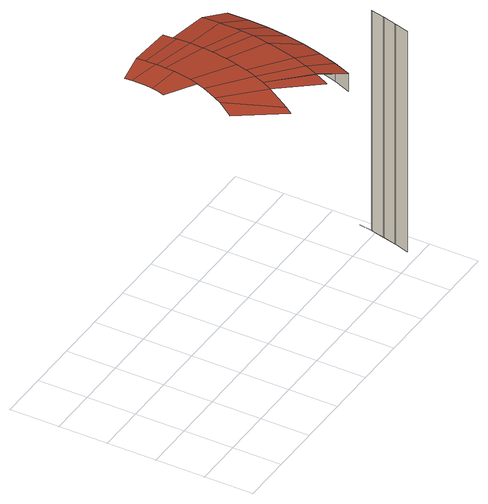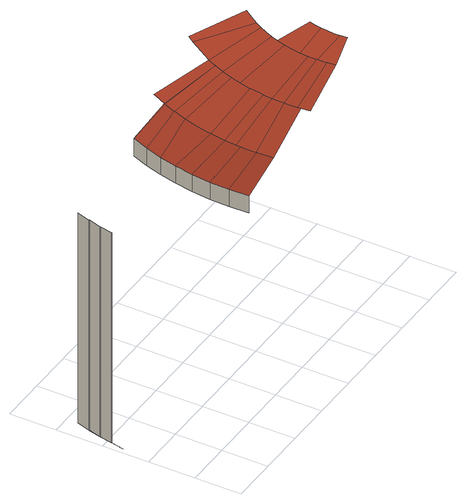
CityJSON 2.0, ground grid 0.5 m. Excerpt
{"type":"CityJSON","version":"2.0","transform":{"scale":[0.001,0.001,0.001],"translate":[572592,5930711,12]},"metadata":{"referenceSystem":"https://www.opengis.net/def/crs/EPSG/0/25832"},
"CityObjects":{
"building1":{"type":"Building","attributes":{"Grundfläche 2D":"390.780724","Grundhöhe NN":"4.733"},"geometry":[{"type":"MultiSurface","lod":"3","boundaries":[[[0,1,2,3,4]],[[5,6,7,8,9,10,11]],[[7,12,13,14,15,16,17,8]],[[18,19,2,1]],[[18,20,21,22,23,24,19]],[[25,26,27,28,15,14]],[[29,30,31,32,5,11,23,22]],[[5,32,33,34,35,36,37,38,12,7,6]],[[39,40,26,25,14,13,41]],[[42,41,13,12,38]],[[21,20,18,43,44,45]],[[45,46,21]],[[47,48,27,26,40]],[[22,21,46,49]],[[50,30,29,22,49,51]],[[34,33,32,31,30,50,52,53,54]],[[55,46,45]],[[37,56,57,38]],[[37,36,35,34,54,58,56]],[[55,59,49,46]],[[59,60,50,51,49]],[[47,40,39,41,61,62,63]],[[41,42,38,57,64,65,61]],[[60,66,54,53,52,50]],[[67,68,59,55]],[[68,69,60,59]],[[70,56,58,54,66]],[[69,71,66,60]],[[72,64,57,56,70]],[[73,61,65,64,72]],[[71,74,70,66]],[[75,63,62,61,73]],[[74,76,72,70]],[[76,77,73,72]],[[77,78,75,73]],[[79,80,81,82]],[[82,81,83,84]],[[85,83,81]],[[84,83,85,86]],[[86,85,87,88]],[[89,87,85]],[[88,87,89,90]],[[90,89,91,92]],[[89,93,91]]],"semantics":{"surfaces":[{"type":"RoofSurface"},{"type":"WallSurface"}],"values":[0,0,0,0,0,0,0,0,0,0,0,0,0,0,0,0,0,0,0,0,0,0,0,0,1,1,0,1,0,0,1,0,1,1,1,1,1,0,1,1,0,1,1,0]}}]}
},
"vertices":[
[1065,19,3048],[1125,97,3048],[729,555,3185],[652,439,3185],[603,375,3185],[893,952,3185],[913,1043,3185],[927,1137,3185],[552,1146,3235],[539,1078,3235],[522,1012,3235],[868,864,3185],[936,1233,3185],[938,1329,3185],[938,1332,3185],[564,1363,3235],[565,1289,3235],[560,1217,3235],[1290,364,3048],[768,626,3185],[1294,372,3048],[1338,465,3048],[1383,572,3048],[838,781,3185],[805,701,3185],[934,1426,3185],[934,1433,3185],[924,1524,3185],[559,1438,3235],[1388,587,3048],[1423,684,3048],[1428,703,3048],[1456,802,3048],[1461,824,3048],[1484,924,3048],[1488,950,3048],[1504,1051,3048],[1507,1080,3048],[1517,1181,3048],[1520,1351,3048],[1517,1451,3048],[1522,1315,3048],[1518,1214,3048],[1811,77,2873],[1826,106,2873],[1886,230,2873],[1889,239,2873],[1514,1490,3048],[1504,1589,3048],[1944,372,2873],[1996,522,2873],[1946,378,2873],[2039,678,2873],[2065,800,2873],[2074,841,2873],[2272,124,2673],[2099,1009,2873],[2110,1132,2873],[2092,963,2873],[2340,300,2673],[2398,485,2673],[2117,1358,2873],[2111,1480,2873],[2108,1538,2873],[2114,1182,2873],[2116,1304,2873],[2446,677,2673],[2272,124,2473],[2340,300,2473],[2398,485,2473],[2482,876,2673],[2446,677,2473],[2504,1082,2673],[2513,1291,2673],[2482,876,2473],[2508,1504,2673],[2504,1082,2473],[2513,1291,2473],[2508,1504,2473],[3306,118,2473],[3306,118,23],[3348,258,23],[3348,258,2473],[3350,268,23],[3350,268,2473],[3385,399,23],[3385,399,2473],[3387,409,23],[3387,409,2473],[3417,541,23],[3417,541,2473],[3418,552,23],[3418,552,2473],[3443,685,23]
]}
